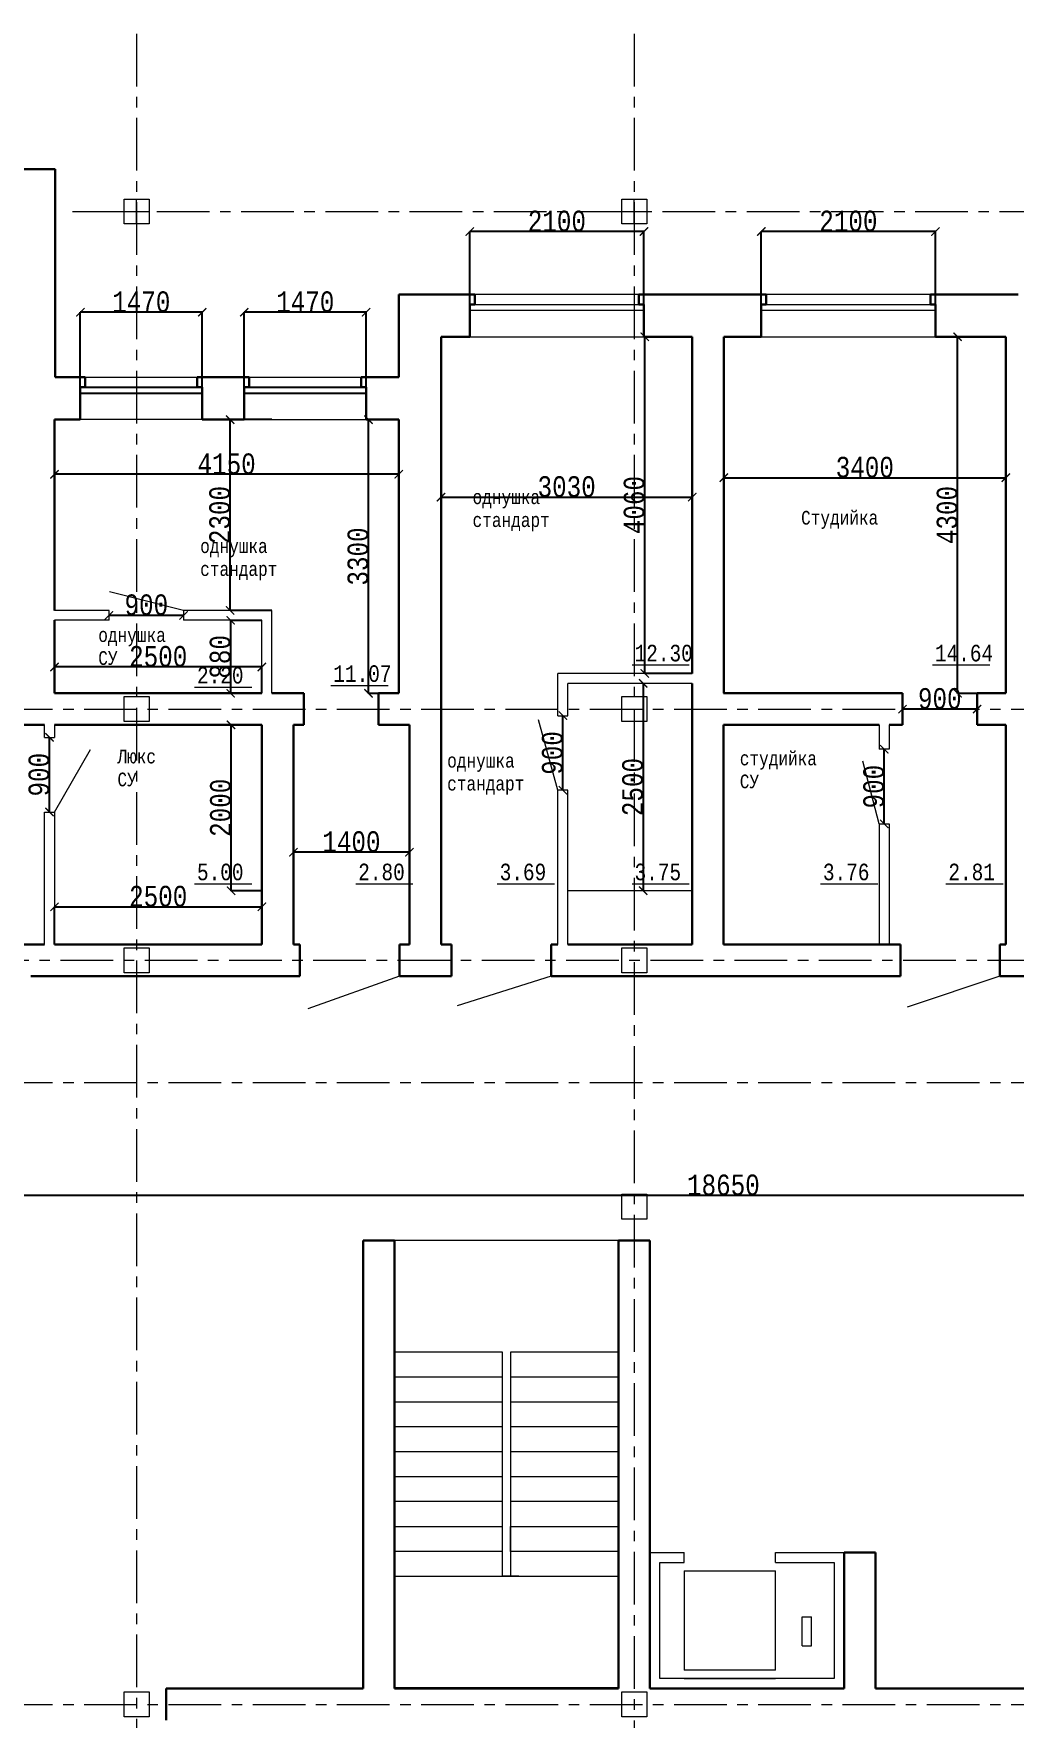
# Model space of a CAD drawing. Header units: millimetres. Extents: x -689206 to 4969298, y -1019800 to 703299.
# Drawn here: x 427789 to 439613, y 682986 to 703299 of the extents above; entities that cross this region are included whole.
import ezdxf

# ---------------------------------------------------------------- set-up
doc = ezdxf.new("R2010")
doc.units = ezdxf.units.MM
doc.linetypes.add('осеваяX2', pattern=[101.6, 63.5, -12.7, 12.7, -12.7])
for name, color, linetype, lineweight in [('несущие', 7, 'Continuous', 30), ('ОКНА', 250, 'Continuous', 20), ('ПЕРЕГОРОДКИ', 252, 'Continuous', 9), ('РАЗМЕРЫ', 7, 'Continuous', 9), ('стены', 7, 'Continuous', 20)]:
    doc.layers.add(name, color=color, linetype=linetype, lineweight=lineweight)
doc.styles.add('Аннотативный', font='isocteur.ttf', dxfattribs={"width": 0.7, "height": 250})
doc.dimstyles.new('Аннотативный', dxfattribs={"dimscale": 0, "dimtxt": 250, "dimasz": 100, "dimexe": 1.25, "dimexo": 0.625, "dimtad": 1, "dimdec": 0, "dimtxsty": 'Аннотативный', "dimblk": 'ARCHTICK', "dimcen": 2.5, "dimadec": 0, "dimazin": 0, "dimtfac": 1, "dimtdec": 0, "dimtmove": 0, "dimatfit": 3, "dimfxl": 1, "dimarcsym": 0})

# ---------------------------------------------------------------- blocks, each defined once
blk = doc.blocks.new('_ArchTick')
at = {"color": 0, "linetype": 'ByBlock', "const_width": 0.15}
blk.add_lwpolyline([(-0.5, -0.5), (0.5, 0.5)], dxfattribs=at)
blk = doc.blocks.new('*D6')
at = {"layer": 'Defpoints', "color": 0, "lineweight": 20, "transparency": 16777216}
for p in [(431826, 698645), (432190, 698645), (432190, 695345)]:
    blk.add_point(p, dxfattribs=at)
at = {"layer": 'стены', "color": 0, "lineweight": -2, "transparency": 16777216}
for p, q in [((432189, 698645), (431824, 698645)), ((431826, 695345), (431826, 698645)), ((432189, 695345), (431824, 695345))]:
    blk.add_line(p, q, dxfattribs=at)
at = {"layer": 'стены', "color": 0, "lineweight": -2, "transparency": 16777216, "xscale": 100, "yscale": 100, "zscale": 100}
for p, rotation in [((431826, 698645), 90), ((431826, 695345), 270)]:
    blk.add_blockref('_ArchTick', p, dxfattribs=dict(at, rotation=rotation))
at = {"layer": 'стены', "color": 0, "transparency": 16777216, "insert": (431700, 696995), "char_height": 250, "attachment_point": 5, "rotation": 90, "style": 'Аннотативный'}
blk.add_mtext('3300', dxfattribs=at)
blk = doc.blocks.new('*D7')
at = {"layer": 'Defpoints', "color": 0, "lineweight": 20, "transparency": 16777216}
for p in [(430158, 698645), (430660, 698645), (430660, 696345)]:
    blk.add_point(p, dxfattribs=at)
at = {"layer": 'стены', "color": 0, "lineweight": -2, "transparency": 16777216}
for p, q in [((430659, 698645), (430157, 698645)), ((430158, 696345), (430158, 698645)), ((430659, 696345), (430157, 696345))]:
    blk.add_line(p, q, dxfattribs=at)
at = {"layer": 'стены', "color": 0, "lineweight": -2, "transparency": 16777216, "xscale": 100, "yscale": 100, "zscale": 100}
for p, rotation in [((430158, 698645), 90), ((430158, 696345), 270)]:
    blk.add_blockref('_ArchTick', p, dxfattribs=dict(at, rotation=rotation))
at = {"layer": 'стены', "color": 0, "transparency": 16777216, "insert": (430033, 697495), "char_height": 250, "attachment_point": 5, "rotation": 90, "style": 'Аннотативный'}
blk.add_mtext('2300', dxfattribs=at)
blk = doc.blocks.new('*D8')
at = {"layer": 'Defpoints', "color": 0, "lineweight": 20, "transparency": 16777216}
for p in [(428040, 698645), (432190, 698645), (428040, 697986)]:
    blk.add_point(p, dxfattribs=at)
at = {"layer": 'стены', "color": 0, "lineweight": -2, "transparency": 16777216}
for p, q in [((428040, 698645), (428040, 697985)), ((432190, 698645), (432190, 697985)), ((432190, 697986), (428040, 697986))]:
    blk.add_line(p, q, dxfattribs=at)
at = {"layer": 'стены', "color": 0, "lineweight": -2, "transparency": 16777216, "xscale": 100, "yscale": 100, "zscale": 100, "rotation": 180}
blk.add_blockref('_ArchTick', (428040, 697986), dxfattribs=at)
at = {"layer": 'стены', "color": 0, "lineweight": -2, "transparency": 16777216, "xscale": 100, "yscale": 100, "zscale": 100}
blk.add_blockref('_ArchTick', (432190, 697986), dxfattribs=at)
at = {"layer": 'стены', "color": 0, "transparency": 16777216, "insert": (430115, 698111), "char_height": 250, "attachment_point": 5, "style": 'Аннотативный'}
blk.add_mtext('4150', dxfattribs=at)
blk = doc.blocks.new('*D9')
at = {"layer": 'Defpoints', "color": 0, "lineweight": 20, "transparency": 16777216}
for p in [(432700, 697711), (435730, 697711), (435730, 697711)]:
    blk.add_point(p, dxfattribs=at)
at = {"layer": 'стены', "color": 0, "lineweight": -2, "transparency": 16777216}
for p, q in [((432700, 697711), (432700, 697712)), ((432700, 697711), (435730, 697711)), ((435730, 697711), (435730, 697712))]:
    blk.add_line(p, q, dxfattribs=at)
at = {"layer": 'стены', "color": 0, "lineweight": -2, "transparency": 16777216, "xscale": 100, "yscale": 100, "zscale": 100, "rotation": 180}
blk.add_blockref('_ArchTick', (432700, 697711), dxfattribs=at)
at = {"layer": 'стены', "color": 0, "lineweight": -2, "transparency": 16777216, "xscale": 100, "yscale": 100, "zscale": 100}
blk.add_blockref('_ArchTick', (435730, 697711), dxfattribs=at)
at = {"layer": 'стены', "color": 0, "transparency": 16777216, "insert": (434215, 697836), "char_height": 250, "attachment_point": 5, "style": 'Аннотативный'}
blk.add_mtext('3030', dxfattribs=at)
blk = doc.blocks.new('*D10')
at = {"layer": 'Defpoints', "color": 0, "lineweight": 20, "transparency": 16777216}
for p in [(435156, 699645), (435730, 699645), (435730, 695585)]:
    blk.add_point(p, dxfattribs=at)
at = {"layer": 'стены', "color": 0, "lineweight": -2, "transparency": 16777216}
for p, q in [((435729, 699645), (435155, 699645)), ((435156, 695585), (435156, 699645)), ((435729, 695585), (435155, 695585))]:
    blk.add_line(p, q, dxfattribs=at)
at = {"layer": 'стены', "color": 0, "lineweight": -2, "transparency": 16777216, "xscale": 100, "yscale": 100, "zscale": 100}
for p, rotation in [((435156, 699645), 90), ((435156, 695585), 270)]:
    blk.add_blockref('_ArchTick', p, dxfattribs=dict(at, rotation=rotation))
at = {"layer": 'стены', "color": 0, "transparency": 16777216, "insert": (435030, 697615), "char_height": 250, "attachment_point": 5, "rotation": 90, "style": 'Аннотативный'}
blk.add_mtext('4060', dxfattribs=at)
blk = doc.blocks.new('*D11')
at = {"layer": 'Defpoints', "color": 0, "lineweight": 20, "transparency": 16777216}
for p in [(435138, 695465), (435138, 692965), (435138, 692965)]:
    blk.add_point(p, dxfattribs=at)
at = {"layer": 'стены', "color": 0, "lineweight": -2, "transparency": 16777216}
for p, q in [((435138, 695465), (435138, 692965)), ((435139, 695465), (435139, 695465)), ((435139, 692965), (435139, 692965))]:
    blk.add_line(p, q, dxfattribs=at)
at = {"layer": 'стены', "color": 0, "lineweight": -2, "transparency": 16777216, "xscale": 100, "yscale": 100, "zscale": 100}
for p, rotation in [((435138, 695465), 90), ((435138, 692965), 270)]:
    blk.add_blockref('_ArchTick', p, dxfattribs=dict(at, rotation=rotation))
at = {"layer": 'стены', "color": 0, "transparency": 16777216, "insert": (435012, 694215), "char_height": 250, "attachment_point": 5, "rotation": 90, "style": 'Аннотативный'}
blk.add_mtext('2500', dxfattribs=at)
blk = doc.blocks.new('*D12')
at = {"layer": 'Defpoints', "color": 0, "lineweight": 20, "transparency": 16777216}
for p in [(430920, 693429), (430920, 692965), (432320, 692965)]:
    blk.add_point(p, dxfattribs=at)
at = {"layer": 'стены', "color": 0, "lineweight": -2, "transparency": 16777216}
for p, q in [((430920, 692966), (430920, 693431)), ((432320, 693429), (430920, 693429)), ((432320, 692966), (432320, 693431))]:
    blk.add_line(p, q, dxfattribs=at)
at = {"layer": 'стены', "color": 0, "lineweight": -2, "transparency": 16777216, "xscale": 100, "yscale": 100, "zscale": 100, "rotation": 180}
blk.add_blockref('_ArchTick', (430920, 693429), dxfattribs=at)
at = {"layer": 'стены', "color": 0, "lineweight": -2, "transparency": 16777216, "xscale": 100, "yscale": 100, "zscale": 100}
blk.add_blockref('_ArchTick', (432320, 693429), dxfattribs=at)
at = {"layer": 'стены', "color": 0, "transparency": 16777216, "insert": (431620, 693555), "char_height": 250, "attachment_point": 5, "style": 'Аннотативный'}
blk.add_mtext('1400', dxfattribs=at)
blk = doc.blocks.new('*D13')
at = {"layer": 'Defpoints', "color": 0, "lineweight": 20, "transparency": 16777216}
for p in [(430168, 694965), (430540, 694965), (430540, 692965)]:
    blk.add_point(p, dxfattribs=at)
at = {"layer": 'стены', "color": 0, "lineweight": -2, "transparency": 16777216}
for p, q in [((430539, 694965), (430167, 694965)), ((430168, 692965), (430168, 694965)), ((430539, 692965), (430167, 692965))]:
    blk.add_line(p, q, dxfattribs=at)
at = {"layer": 'стены', "color": 0, "lineweight": -2, "transparency": 16777216, "xscale": 100, "yscale": 100, "zscale": 100}
for p, rotation in [((430168, 694965), 90), ((430168, 692965), 270)]:
    blk.add_blockref('_ArchTick', p, dxfattribs=dict(at, rotation=rotation))
at = {"layer": 'стены', "color": 0, "transparency": 16777216, "insert": (430042, 693965), "char_height": 250, "attachment_point": 5, "rotation": 90, "style": 'Аннотативный'}
blk.add_mtext('2000', dxfattribs=at)
blk = doc.blocks.new('*D14')
at = {"layer": 'Defpoints', "color": 0, "lineweight": 20, "transparency": 16777216}
for p in [(430164, 696225), (430540, 696225), (430540, 695345)]:
    blk.add_point(p, dxfattribs=at)
at = {"layer": 'стены', "color": 0, "lineweight": -2, "transparency": 16777216}
for p, q in [((430539, 696225), (430162, 696225)), ((430164, 695345), (430164, 696225)), ((430539, 695345), (430162, 695345))]:
    blk.add_line(p, q, dxfattribs=at)
at = {"layer": 'стены', "color": 0, "lineweight": -2, "transparency": 16777216, "xscale": 100, "yscale": 100, "zscale": 100}
for p, rotation in [((430164, 696225), 90), ((430164, 695345), 270)]:
    blk.add_blockref('_ArchTick', p, dxfattribs=dict(at, rotation=rotation))
at = {"layer": 'стены', "color": 0, "transparency": 16777216, "insert": (430038, 695785), "char_height": 250, "attachment_point": 5, "rotation": 90, "style": 'Аннотативный'}
blk.add_mtext('880', dxfattribs=at)
blk = doc.blocks.new('*D15')
at = {"layer": 'Defpoints', "color": 0, "lineweight": 20, "transparency": 16777216}
for p in [(428040, 695663), (428040, 695345), (430540, 695345)]:
    blk.add_point(p, dxfattribs=at)
at = {"layer": 'стены', "color": 0, "lineweight": -2, "transparency": 16777216}
for p, q in [((428040, 695346), (428040, 695665)), ((430540, 695663), (428040, 695663)), ((430540, 695346), (430540, 695665))]:
    blk.add_line(p, q, dxfattribs=at)
at = {"layer": 'стены', "color": 0, "lineweight": -2, "transparency": 16777216, "xscale": 100, "yscale": 100, "zscale": 100, "rotation": 180}
blk.add_blockref('_ArchTick', (428040, 695663), dxfattribs=at)
at = {"layer": 'стены', "color": 0, "lineweight": -2, "transparency": 16777216, "xscale": 100, "yscale": 100, "zscale": 100}
blk.add_blockref('_ArchTick', (430540, 695663), dxfattribs=at)
at = {"layer": 'стены', "color": 0, "transparency": 16777216, "insert": (429290, 695789), "char_height": 250, "attachment_point": 5, "style": 'Аннотативный'}
blk.add_mtext('2500', dxfattribs=at)
blk = doc.blocks.new('*D16')
at = {"layer": 'Defpoints', "color": 0, "lineweight": 20, "transparency": 16777216}
for p in [(436110, 697945), (439510, 697945), (439510, 697945)]:
    blk.add_point(p, dxfattribs=at)
at = {"layer": 'стены', "color": 0, "lineweight": -2, "transparency": 16777216}
for p, q in [((436110, 697945), (439510, 697945)), ((436110, 697944), (436110, 697943)), ((439510, 697945), (439510, 697946))]:
    blk.add_line(p, q, dxfattribs=at)
at = {"layer": 'стены', "color": 0, "lineweight": -2, "transparency": 16777216, "xscale": 100, "yscale": 100, "zscale": 100, "rotation": 180}
blk.add_blockref('_ArchTick', (436110, 697945), dxfattribs=at)
at = {"layer": 'стены', "color": 0, "lineweight": -2, "transparency": 16777216, "xscale": 100, "yscale": 100, "zscale": 100}
blk.add_blockref('_ArchTick', (439510, 697945), dxfattribs=at)
at = {"layer": 'стены', "color": 0, "transparency": 16777216, "insert": (437810, 698070), "char_height": 250, "attachment_point": 5, "style": 'Аннотативный'}
blk.add_mtext('3400', dxfattribs=at)
blk = doc.blocks.new('*D17')
at = {"layer": 'Defpoints', "color": 0, "lineweight": 20, "transparency": 16777216}
for p in [(438929, 699645), (439510, 699645), (439510, 695345)]:
    blk.add_point(p, dxfattribs=at)
at = {"layer": 'стены', "color": 0, "lineweight": -2, "transparency": 16777216}
for p, q in [((439509, 699645), (438928, 699645)), ((438929, 695345), (438929, 699645)), ((439509, 695345), (438928, 695345))]:
    blk.add_line(p, q, dxfattribs=at)
at = {"layer": 'стены', "color": 0, "lineweight": -2, "transparency": 16777216, "xscale": 100, "yscale": 100, "zscale": 100}
for p, rotation in [((438929, 699645), 90), ((438929, 695345), 270)]:
    blk.add_blockref('_ArchTick', p, dxfattribs=dict(at, rotation=rotation))
at = {"layer": 'стены', "color": 0, "transparency": 16777216, "insert": (438804, 697495), "char_height": 250, "attachment_point": 5, "rotation": 90, "style": 'Аннотативный'}
blk.add_mtext('4300', dxfattribs=at)
blk = doc.blocks.new('*D133')
at = {"layer": 'Defpoints', "color": 0, "lineweight": 20, "transparency": 16777216}
for p in [(438264, 695155), (438264, 695155), (439164, 695155)]:
    blk.add_point(p, dxfattribs=at)
at = {"layer": 'стены', "color": 0, "lineweight": -2, "transparency": 16777216}
for p, q in [((438264, 695156), (438264, 695157)), ((439164, 695155), (438264, 695155)), ((439164, 695156), (439164, 695157))]:
    blk.add_line(p, q, dxfattribs=at)
at = {"layer": 'стены', "color": 0, "lineweight": -2, "transparency": 16777216, "xscale": 100, "yscale": 100, "zscale": 100, "rotation": 180}
blk.add_blockref('_ArchTick', (438264, 695155), dxfattribs=at)
at = {"layer": 'стены', "color": 0, "lineweight": -2, "transparency": 16777216, "xscale": 100, "yscale": 100, "zscale": 100}
blk.add_blockref('_ArchTick', (439164, 695155), dxfattribs=at)
at = {"layer": 'стены', "color": 0, "transparency": 16777216, "insert": (438714, 695281), "char_height": 250, "attachment_point": 5, "style": 'Аннотативный'}
blk.add_mtext('900', dxfattribs=at)
blk = doc.blocks.new('*D134')
at = {"layer": 'Defpoints', "color": 0, "lineweight": 20, "transparency": 16777216}
for p in [(438045, 694670), (438045, 694670), (438045, 693770)]:
    blk.add_point(p, dxfattribs=at)
at = {"layer": 'стены', "color": 0, "lineweight": -2, "transparency": 16777216}
for p, q in [((438045, 693770), (438045, 694670)), ((438046, 694670), (438046, 694670)), ((438046, 693770), (438046, 693770))]:
    blk.add_line(p, q, dxfattribs=at)
at = {"layer": 'стены', "color": 0, "lineweight": -2, "transparency": 16777216, "xscale": 100, "yscale": 100, "zscale": 100}
for p, rotation in [((438045, 694670), 90), ((438045, 693770), 270)]:
    blk.add_blockref('_ArchTick', p, dxfattribs=dict(at, rotation=rotation))
at = {"layer": 'стены', "color": 0, "transparency": 16777216, "insert": (437919, 694220), "char_height": 250, "attachment_point": 5, "rotation": 90, "style": 'Аннотативный'}
blk.add_mtext('900', dxfattribs=at)
blk = doc.blocks.new('*D135')
at = {"layer": 'Defpoints', "color": 0, "lineweight": 20, "transparency": 16777216}
for p in [(434170, 695076), (434170, 695076), (434170, 694176)]:
    blk.add_point(p, dxfattribs=at)
at = {"layer": 'стены', "color": 0, "lineweight": -2, "transparency": 16777216}
for p, q in [((434170, 694176), (434170, 695076)), ((434171, 695076), (434171, 695076)), ((434171, 694176), (434171, 694176))]:
    blk.add_line(p, q, dxfattribs=at)
at = {"layer": 'стены', "color": 0, "lineweight": -2, "transparency": 16777216, "xscale": 100, "yscale": 100, "zscale": 100}
for p, rotation in [((434170, 695076), 90), ((434170, 694176), 270)]:
    blk.add_blockref('_ArchTick', p, dxfattribs=dict(at, rotation=rotation))
at = {"layer": 'стены', "color": 0, "transparency": 16777216, "insert": (434044, 694626), "char_height": 250, "attachment_point": 5, "rotation": 90, "style": 'Аннотативный'}
blk.add_mtext('900', dxfattribs=at)
blk = doc.blocks.new('*D136')
at = {"layer": 'Defpoints', "color": 0, "lineweight": 20, "transparency": 16777216}
for p in [(428697, 696285), (428697, 696285), (429597, 696285)]:
    blk.add_point(p, dxfattribs=at)
at = {"layer": 'стены', "color": 0, "lineweight": -2, "transparency": 16777216}
for p, q in [((428697, 696286), (428697, 696287)), ((429597, 696285), (428697, 696285)), ((429597, 696286), (429597, 696287))]:
    blk.add_line(p, q, dxfattribs=at)
at = {"layer": 'стены', "color": 0, "lineweight": -2, "transparency": 16777216, "xscale": 100, "yscale": 100, "zscale": 100, "rotation": 180}
blk.add_blockref('_ArchTick', (428697, 696285), dxfattribs=at)
at = {"layer": 'стены', "color": 0, "lineweight": -2, "transparency": 16777216, "xscale": 100, "yscale": 100, "zscale": 100}
blk.add_blockref('_ArchTick', (429597, 696285), dxfattribs=at)
at = {"layer": 'стены', "color": 0, "transparency": 16777216, "insert": (429147, 696411), "char_height": 250, "attachment_point": 5, "style": 'Аннотативный'}
blk.add_mtext('900', dxfattribs=at)
blk = doc.blocks.new('*D139')
at = {"layer": 'Defpoints', "color": 0, "lineweight": 20, "transparency": 16777216}
for p in [(427980, 694814), (427980, 694814), (427980, 693914)]:
    blk.add_point(p, dxfattribs=at)
at = {"layer": 'стены', "color": 0, "lineweight": -2, "transparency": 16777216}
for p, q in [((427980, 693914), (427980, 694814)), ((427981, 694814), (427981, 694814)), ((427981, 693914), (427981, 693914))]:
    blk.add_line(p, q, dxfattribs=at)
at = {"layer": 'стены', "color": 0, "lineweight": -2, "transparency": 16777216, "xscale": 100, "yscale": 100, "zscale": 100}
for p, rotation in [((427980, 694814), 90), ((427980, 693914), 270)]:
    blk.add_blockref('_ArchTick', p, dxfattribs=dict(at, rotation=rotation))
at = {"layer": 'стены', "color": 0, "transparency": 16777216, "insert": (427854, 694364), "char_height": 250, "attachment_point": 5, "rotation": 90, "style": 'Аннотативный'}
blk.add_mtext('900', dxfattribs=at)
blk = doc.blocks.new('*D219')
at = {"layer": 'Defpoints', "color": 0, "lineweight": 20, "transparency": 16777216}
for p in [(430540, 692771), (428040, 692316), (430540, 692316)]:
    blk.add_point(p, dxfattribs=at)
at = {"layer": 'ПЕРЕГОРОДКИ', "color": 0, "lineweight": -2, "transparency": 16777216}
for p, q in [((428040, 692317), (428040, 692772)), ((428040, 692771), (430540, 692771)), ((430540, 692317), (430540, 692772))]:
    blk.add_line(p, q, dxfattribs=at)
at = {"layer": 'ПЕРЕГОРОДКИ', "color": 0, "lineweight": -2, "transparency": 16777216, "xscale": 100, "yscale": 100, "zscale": 100, "rotation": 180}
blk.add_blockref('_ArchTick', (428040, 692771), dxfattribs=at)
at = {"layer": 'ПЕРЕГОРОДКИ', "color": 0, "lineweight": -2, "transparency": 16777216, "xscale": 100, "yscale": 100, "zscale": 100}
blk.add_blockref('_ArchTick', (430540, 692771), dxfattribs=at)
at = {"layer": 'ПЕРЕГОРОДКИ', "color": 0, "transparency": 16777216, "insert": (429290, 692897), "char_height": 250, "attachment_point": 5, "style": 'Аннотативный'}
blk.add_mtext('2500', dxfattribs=at)
blk = doc.blocks.new('*D324')
at = {"layer": 'Defpoints', "color": 0, "linetype": 'ByBlock', "lineweight": 20, "transparency": 16777216}
for p in [(428351, 699940), (428351, 698645), (429821, 698645)]:
    blk.add_point(p, dxfattribs=at)
at = {"layer": 'РАЗМЕРЫ', "color": 0, "linetype": 'ByBlock', "lineweight": -2, "transparency": 16777216}
for p, q in [((428351, 698646), (428351, 699941)), ((429821, 699940), (428351, 699940)), ((429821, 698646), (429821, 699941))]:
    blk.add_line(p, q, dxfattribs=at)
at = {"layer": 'РАЗМЕРЫ', "color": 0, "linetype": 'ByBlock', "lineweight": -2, "transparency": 16777216, "xscale": 100, "yscale": 100, "zscale": 100, "rotation": 180}
blk.add_blockref('_ArchTick', (428351, 699940), dxfattribs=at)
at = {"layer": 'РАЗМЕРЫ', "color": 0, "linetype": 'ByBlock', "lineweight": -2, "transparency": 16777216, "xscale": 100, "yscale": 100, "zscale": 100}
blk.add_blockref('_ArchTick', (429821, 699940), dxfattribs=at)
at = {"layer": 'РАЗМЕРЫ', "color": 0, "linetype": 'ByBlock', "lineweight": 13, "transparency": 16777216, "insert": (429086, 700065), "char_height": 250, "attachment_point": 5, "style": 'Аннотативный'}
blk.add_mtext('1470', dxfattribs=at)
blk = doc.blocks.new('*D325')
at = {"layer": 'Defpoints', "color": 0, "linetype": 'ByBlock', "lineweight": 20, "transparency": 16777216}
for p in [(430328, 699940), (430328, 698645), (431798, 698645)]:
    blk.add_point(p, dxfattribs=at)
at = {"layer": 'РАЗМЕРЫ', "color": 0, "linetype": 'ByBlock', "lineweight": -2, "transparency": 16777216}
for p, q in [((430328, 698646), (430328, 699941)), ((431798, 699940), (430328, 699940)), ((431798, 698646), (431798, 699941))]:
    blk.add_line(p, q, dxfattribs=at)
at = {"layer": 'РАЗМЕРЫ', "color": 0, "linetype": 'ByBlock', "lineweight": -2, "transparency": 16777216, "xscale": 100, "yscale": 100, "zscale": 100, "rotation": 180}
blk.add_blockref('_ArchTick', (430328, 699940), dxfattribs=at)
at = {"layer": 'РАЗМЕРЫ', "color": 0, "linetype": 'ByBlock', "lineweight": -2, "transparency": 16777216, "xscale": 100, "yscale": 100, "zscale": 100}
blk.add_blockref('_ArchTick', (431798, 699940), dxfattribs=at)
at = {"layer": 'РАЗМЕРЫ', "color": 0, "linetype": 'ByBlock', "lineweight": 13, "transparency": 16777216, "insert": (431063, 700065), "char_height": 250, "attachment_point": 5, "style": 'Аннотативный'}
blk.add_mtext('1470', dxfattribs=at)
blk = doc.blocks.new('*D326')
at = {"layer": 'Defpoints', "color": 0, "linetype": 'ByBlock', "lineweight": 20, "transparency": 16777216}
for p in [(433047, 700913), (433047, 699645), (435147, 699645)]:
    blk.add_point(p, dxfattribs=at)
at = {"layer": 'РАЗМЕРЫ', "color": 0, "linetype": 'ByBlock', "lineweight": -2, "transparency": 16777216}
for p, q in [((433047, 699646), (433047, 700914)), ((435147, 700913), (433047, 700913)), ((435147, 699646), (435147, 700914))]:
    blk.add_line(p, q, dxfattribs=at)
at = {"layer": 'РАЗМЕРЫ', "color": 0, "linetype": 'ByBlock', "lineweight": -2, "transparency": 16777216, "xscale": 100, "yscale": 100, "zscale": 100, "rotation": 180}
blk.add_blockref('_ArchTick', (433047, 700913), dxfattribs=at)
at = {"layer": 'РАЗМЕРЫ', "color": 0, "linetype": 'ByBlock', "lineweight": -2, "transparency": 16777216, "xscale": 100, "yscale": 100, "zscale": 100}
blk.add_blockref('_ArchTick', (435147, 700913), dxfattribs=at)
at = {"layer": 'РАЗМЕРЫ', "color": 0, "linetype": 'ByBlock', "lineweight": 13, "transparency": 16777216, "insert": (434097, 701038), "char_height": 250, "attachment_point": 5, "style": 'Аннотативный'}
blk.add_mtext('2100', dxfattribs=at)
blk = doc.blocks.new('*D327')
at = {"layer": 'Defpoints', "color": 0, "linetype": 'ByBlock', "lineweight": 20, "transparency": 16777216}
for p in [(436562, 700913), (436562, 699645), (438662, 699645)]:
    blk.add_point(p, dxfattribs=at)
at = {"layer": 'РАЗМЕРЫ', "color": 0, "linetype": 'ByBlock', "lineweight": -2, "transparency": 16777216}
for p, q in [((436562, 699646), (436562, 700914)), ((438662, 700913), (436562, 700913)), ((438662, 699646), (438662, 700914))]:
    blk.add_line(p, q, dxfattribs=at)
at = {"layer": 'РАЗМЕРЫ', "color": 0, "linetype": 'ByBlock', "lineweight": -2, "transparency": 16777216, "xscale": 100, "yscale": 100, "zscale": 100, "rotation": 180}
blk.add_blockref('_ArchTick', (436562, 700913), dxfattribs=at)
at = {"layer": 'РАЗМЕРЫ', "color": 0, "linetype": 'ByBlock', "lineweight": -2, "transparency": 16777216, "xscale": 100, "yscale": 100, "zscale": 100}
blk.add_blockref('_ArchTick', (438662, 700913), dxfattribs=at)
at = {"layer": 'РАЗМЕРЫ', "color": 0, "linetype": 'ByBlock', "lineweight": 13, "transparency": 16777216, "insert": (437612, 701038), "char_height": 250, "attachment_point": 5, "style": 'Аннотативный'}
blk.add_mtext('2100', dxfattribs=at)
blk = doc.blocks.new('*D481')
at = {"layer": 'Defpoints', "color": 0, "linetype": 'ByBlock', "lineweight": 20, "transparency": 16777216}
for p in [(426780, 689290), (426780, 689290), (445430, 689294)]:
    blk.add_point(p, dxfattribs=at)
at = {"layer": 'РАЗМЕРЫ', "color": 0, "linetype": 'ByBlock', "lineweight": -2, "transparency": 16777216}
for p, q in [((426780, 689291), (426780, 689292)), ((445430, 689290), (426780, 689290)), ((445430, 689293), (445430, 689289))]:
    blk.add_line(p, q, dxfattribs=at)
at = {"layer": 'РАЗМЕРЫ', "color": 0, "linetype": 'ByBlock', "lineweight": -2, "transparency": 16777216, "xscale": 100, "yscale": 100, "zscale": 100, "rotation": 180}
blk.add_blockref('_ArchTick', (426780, 689290), dxfattribs=at)
at = {"layer": 'РАЗМЕРЫ', "color": 0, "linetype": 'ByBlock', "lineweight": -2, "transparency": 16777216, "xscale": 100, "yscale": 100, "zscale": 100}
blk.add_blockref('_ArchTick', (445430, 689290), dxfattribs=at)
at = {"layer": 'РАЗМЕРЫ', "color": 0, "linetype": 'ByBlock', "lineweight": 25, "transparency": 16777216, "insert": (436105, 689416), "char_height": 250, "attachment_point": 5, "style": 'Аннотативный'}
blk.add_mtext('18650', dxfattribs=at)

msp = doc.modelspace()

# ---------------------------------------------------------------- linework, layer by layer
at = {"layer": 'несущие', "color": 0}
for p, q in [((430540.1, 692965.4), (430540.1, 692316)), ((430920.1, 692965.4), (430920.1, 692316)), ((432320.1, 692965.4), (432320.1, 692316)), ((439510.1, 692965.4), (439510.1, 692316)), ((427554.7, 692316), (427920.1, 692316)), ((428040.1, 692316), (430540.1, 692316)), ((430920.1, 692316), (430998.8, 692316)), ((430998.8, 692316), (430998.8, 691936)), ((432198.8, 692316), (432198.8, 691936)), ((432198.8, 692316), (432320.1, 692316)), ((432700.1, 692316), (432828.5, 692316)), ((432828.5, 692316), (432828.5, 691936)), ((434028.5, 692316), (434110.1, 692316)), ((434230.1, 692316), (435730.1, 692316)), ((436105.1, 692316), (438239.8, 692316)), ((438239.8, 692316), (438239.8, 691936)), ((439439.8, 692316), (439439.8, 691936)), ((439439.8, 692316), (439510.1, 692316)), ((430998.8, 691936), (427752.6, 691936))]:
    msp.add_line(p, q, dxfattribs=at)
at = {"layer": 'несущие'}
for p, q in [((431760, 683345.4), (431760, 688749.1)), ((431760, 688749.1), (432140, 688749.1)), ((432140, 683349.1), (432140, 688749.1)), ((434840, 688749.1), (434840, 683345.4)), ((435220, 688749.1), (434840, 688749.1)), ((435220, 683345.4), (435220, 688749.1)), ((437940, 684985.4), (437560, 684985.4)), ((437560, 684985.4), (437560, 683345.4)), ((437940, 683345.4), (437940, 684985.4)), ((429384.2, 682965.3), (429384.2, 683345.4)), ((429384.2, 683345.4), (431760, 683345.4)), ((432140, 683345.4), (432140, 683349.1)), ((432140, 683349.1), (432140, 683345.4)), ((434840, 683349.1), (432140, 683349.1)), ((432140, 683345.4), (434840, 683345.4)), ((435220, 683345.4), (437560, 683345.4)), ((437940, 683345.4), (438300, 683345.4)), ((438300, 683345.4), (440320, 683345.4))]:
    msp.add_line(p, q, dxfattribs=at)
at = {"layer": 'ОКНА'}
for p, q in [((433106.5, 700035.4), (435086.5, 700035.4)), ((436621.9, 700035.4), (438601.9, 700035.4)), ((433046.5, 699965.4), (435146.5, 699965.4)), ((436561.9, 699965.4), (438661.9, 699965.4))]:
    msp.add_line(p, q, dxfattribs=at)
at = {"layer": 'РАЗМЕРЫ', "lineweight": 30}
for p, q in [((433046.5, 700035.4), (433106.5, 700035.4)), ((433106.5, 700035.4), (433106.5, 700155.4)), ((433106.5, 700155.4), (433106.5, 700035.4)), ((435086.5, 700035.4), (435086.5, 700155.4)), ((435146.5, 700035.4), (435086.5, 700035.4)), ((436561.9, 700035.4), (436621.9, 700035.4)), ((436621.9, 700035.4), (436621.9, 700155.4)), ((436621.9, 700155.4), (436621.9, 700035.4)), ((438601.9, 700035.4), (438601.9, 700155.4)), ((438661.9, 700035.4), (438601.9, 700035.4))]:
    msp.add_line(p, q, dxfattribs=at)
at = {"layer": 'РАЗМЕРЫ'}
for p, q in [((435086.5, 700155.4), (433106.5, 700155.4)), ((438601.9, 700155.4), (436621.9, 700155.4)), ((433046.5, 699645.4), (435155.9, 699645.4)), ((436561.9, 699645.4), (438661.9, 699645.4)), ((428410.8, 699155.4), (429760.8, 699155.4)), ((430387.6, 699155.4), (431737.6, 699155.4)), ((429820.8, 698645.4), (428350.8, 698645.4)), ((430327.6, 698645.4), (431797.6, 698645.4)), ((434840, 688749.1), (432140, 688749.1)), ((432140, 688749.1), (432140, 687399.1)), ((434840, 687399.1), (434840, 688749.1)), ((432140, 687399.1), (432140, 684699.1)), ((433440, 687399.1), (432140, 687399.1)), ((433440, 684699.1), (433440, 687399.1)), ((434840, 687399.1), (433540, 687399.1)), ((433540, 687399.1), (433540, 687099.1)), ((434840, 687099.1), (434840, 687399.1)), ((433440, 687099.1), (432140, 687099.1)), ((434840, 687099.1), (433540, 687099.1)), ((433540, 687099.1), (433540, 686799.1)), ((434840, 686799.1), (434840, 687099.1)), ((433440, 686799.1), (432140, 686799.1)), ((434840, 686799.1), (433540, 686799.1)), ((433540, 686799.1), (433540, 686499.1)), ((434840, 686499.1), (434840, 686799.1)), ((433440, 686499.1), (432140, 686499.1)), ((434840, 686499.1), (433540, 686499.1)), ((433540, 686499.1), (433540, 686199.1)), ((434840, 686199.1), (434840, 686499.1)), ((433440, 686199.1), (432140, 686199.1)), ((434840, 686199.1), (433540, 686199.1)), ((433540, 686199.1), (433540, 685899.1)), ((434840, 685899.1), (434840, 686199.1)), ((433440, 685899.1), (432140, 685899.1)), ((433540, 685899.1), (433540, 684699.1)), ((434840, 685899.1), (433540, 685899.1)), ((434840, 684699.1), (434840, 685899.1)), ((433440, 685599.1), (432140, 685599.1)), ((434840, 685599.1), (433540, 685599.1)), ((434840, 685299.1), (434840, 685599.1)), ((432140, 685299.1), (433440, 685299.1)), ((433540, 684999.1), (433540, 685299.1)), ((433540, 685299.1), (434840, 685299.1)), ((433440, 684999.1), (432140, 684999.1)), ((434840, 684999.1), (433540, 684999.1)), ((434840, 684699.1), (434840, 684999.1)), ((435220, 684985.4), (435633.1, 684985.4)), ((435220, 684865.4), (435220, 684985.4)), ((435633.1, 684865.4), (435633.1, 684985.4)), ((436733.1, 684985.4), (437560, 684985.4)), ((436733.1, 684865.4), (436733.1, 684985.4)), ((437560, 684985.4), (437560, 683465.4)), ((435220, 683345.4), (435220, 684865.4)), ((435340, 683465.4), (435340, 684865.4)), ((435340, 684865.4), (435633.1, 684865.4)), ((435633.1, 684765.6), (435633.1, 683565.4)), ((435633.1, 684765.6), (436733.1, 684765.6)), ((436733.1, 684865.4), (437440, 684865.4)), ((436733.1, 683565.4), (436733.1, 684765.6)), ((437440, 684865.4), (437440, 683465.4)), ((432140, 683499.1), (432140, 684699.1)), ((432140, 684699.1), (434840, 684699.1)), ((433540, 684699.1), (433440, 684699.1)), ((433640, 684699.1), (433540, 684699.1)), ((434840, 684699.1), (434840, 683499.1)), ((434840, 684699.1), (434840, 683349.1)), ((437055.9, 684208), (437165.9, 684208)), ((437055.9, 683861.8), (437055.9, 684208)), ((437165.9, 683861.8), (437165.9, 684208)), ((437055.9, 683861.8), (437165.9, 683861.8)), ((436733.1, 683565.4), (435633.1, 683565.4)), ((432140, 683349.1), (432140, 683499.1)), ((434840, 683349.1), (432140, 683349.1)), ((435340, 683345.4), (435220, 683345.4)), ((437440, 683465.4), (435340, 683465.4)), ((437560, 683345.4), (435340, 683345.4)), ((435633.1, 683465.4), (436733.1, 683465.4)), ((437560, 683465.4), (437560, 683345.4))]:
    msp.add_line(p, q, dxfattribs=at)
at = {"layer": 'РАЗМЕРЫ', "color": 114, "true_color": 0x139b48}
for p, q in [((435004.8, 695687.5), (435694, 695687.5)), ((438626.5, 695687.5), (439315.8, 695687.5)), ((429728.4, 695420.9), (430417.7, 695420.9)), ((431372.5, 695440.2), (432061.8, 695440.2)), ((429728.4, 693048.3), (430417.7, 693048.3)), ((431672.6, 693048.3), (432361.8, 693048.3)), ((433378.4, 693048.3), (434067.6, 693048.3)), ((435004.8, 693048.3), (435694, 693048.3)), ((437275.9, 693048.3), (437965.2, 693048.3)), ((438788.5, 693048.3), (439477.8, 693048.3))]:
    msp.add_line(p, q, dxfattribs=at)
at = {"layer": 'стены', "color": 1, "linetype": 'осеваяX2', "lineweight": 15, "ltscale": 10}
for p, q in [((429030, 703298.9), (429030, 659151.4)), ((435030, 703298.9), (435030, 695305.4)), ((428258.1, 701153.4), (477180, 701153.4)), ((405030, 695153.4), (477180, 695153.4)), ((435030, 695153.4), (435030, 659151.4)), ((404744.4, 692126), (476894.4, 692126)), ((405030, 690653.4), (477180, 690653.4)), ((405030, 683153.4), (477180, 683153.4))]:
    msp.add_line(p, q, dxfattribs=at)
at = {"layer": 'стены', "lineweight": 30}
for p, q in [((427146.4, 701663.4), (428048.1, 701663.4)), ((428048.1, 701663.4), (428048.1, 699155.4)), ((432190.1, 700155.4), (433106.5, 700155.4)), ((432190.1, 700155.4), (432190.1, 699155.4)), ((433046.5, 699645.4), (433046.5, 700035.4)), ((435086.5, 700155.4), (436621.9, 700155.4)), ((435146.5, 700035.4), (435146.5, 699645.4)), ((436561.9, 699645.4), (436561.9, 700035.4)), ((438601.9, 700155.4), (439660.1, 700155.4)), ((438661.9, 700035.4), (438661.9, 699645.4)), ((432700.1, 699645.4), (432700.1, 692316)), ((432700.1, 699645.4), (433046.5, 699645.4)), ((435146.5, 699645.4), (435730.1, 699645.4)), ((435730.1, 699645.4), (435730.1, 695585.4)), ((436110.1, 699645.4), (436561.9, 699645.4)), ((436110.1, 699645.4), (436110.1, 695345.4)), ((438661.9, 699645.4), (439510.1, 699645.4)), ((439510.1, 695345.4), (439510.1, 699645.4)), ((428048.1, 699155.4), (428410.8, 699155.4)), ((428350.8, 699035.4), (428410.8, 699035.4)), ((428350.8, 699035.4), (428350.8, 698645.4)), ((428410.8, 699035.4), (428410.8, 699155.4)), ((429760.8, 699035.4), (429760.8, 699155.4)), ((429760.8, 699155.4), (430387.6, 699155.4)), ((429760.8, 699035.4), (429820.8, 699035.4)), ((429820.8, 699035.4), (429820.8, 698645.4)), ((429820.8, 699035.4), (429820.8, 698645.4)), ((430327.6, 699035.4), (430387.6, 699035.4)), ((430327.6, 699035.4), (430327.6, 698645.4)), ((430387.6, 699035.4), (430387.6, 699155.4)), ((431737.6, 699035.4), (431737.6, 699155.4)), ((431737.6, 699155.4), (432190.1, 699155.4)), ((431737.6, 699035.4), (431797.6, 699035.4)), ((431797.6, 699035.4), (431797.6, 698645.4)), ((428040.1, 696345.4), (428040.1, 698645.4)), ((428040.1, 698645.4), (428350.8, 698645.4)), ((429820.8, 698645.4), (430327.6, 698645.4)), ((431797.6, 698645.4), (432190.1, 698645.4)), ((432190.1, 698645.4), (432190.1, 695345.4)), ((428040.1, 695345.4), (428040.1, 696225.4)), ((430540.1, 695345.4), (428040.1, 695345.4)), ((431046.5, 695345.4), (430660.1, 695345.4)), ((431046.5, 694965.4), (431046.5, 695345.4)), ((432040.1, 695345.4), (431946.5, 695345.4)), ((431946.5, 695345.4), (431946.5, 694965.4)), ((432040.1, 695345.4), (432190.1, 695345.4)), ((435730.1, 695465.4), (435730.1, 692965.4)), ((435730.1, 692316), (435730.1, 695465.4)), ((436105.1, 695345.4), (438263.7, 695345.4)), ((438263.7, 695345.4), (438263.7, 694965.4)), ((439163.7, 695345.4), (439510.1, 695345.4)), ((439163.7, 694965.4), (439163.7, 695345.4)), ((427650.1, 694965.4), (427920.1, 694965.4)), ((430540.1, 694965.4), (428040.1, 694965.4)), ((428040.1, 694965.4), (430168.1, 694965.4)), ((430540.1, 692965.4), (430540.1, 694965.4)), ((431046.5, 694965.4), (430920.1, 694965.4)), ((430920.1, 692965.4), (430920.1, 694965.4)), ((430920.1, 694965.4), (430920.1, 693565.4)), ((430920.1, 694965.4), (431046.5, 694965.4)), ((432320.1, 694965.4), (431946.5, 694965.4)), ((431946.5, 694965.4), (432320.1, 694965.4)), ((432320.1, 694965.4), (432320.1, 692965.4)), ((436105.1, 694965.4), (436105.1, 692316)), ((436105.1, 694965.4), (437985.1, 694965.4)), ((438105.1, 694965.4), (438263.7, 694965.4)), ((439163.7, 694965.4), (439510.1, 694965.4)), ((439510.1, 692965.4), (439510.1, 694965.4)), ((430540.1, 692316), (428040.1, 692316)), ((428040.1, 692316), (430450.1, 692316)), ((434028.5, 691936), (434028.5, 692316)), ((428200.8, 691936), (430998.8, 691936)), ((432198.8, 691936), (432828.5, 691936)), ((434028.5, 691936), (438239.8, 691936)), ((439439.8, 691936), (439958, 691936))]:
    msp.add_line(p, q, dxfattribs=at)
at = {"layer": 'стены'}
for p, q in [((429030, 701005.4), (429030, 701305.4)), ((435030, 701005.4), (435030, 701305.4)), ((428880, 701155.4), (429180, 701155.4)), ((434880, 701155.4), (435180, 701155.4)), ((429597, 696345.4), (428704.8, 696568.3)), ((428697, 696345.4), (428040.1, 696345.4)), ((428697, 696225.4), (428697, 696345.4)), ((430660.1, 696345.4), (429597, 696345.4)), ((429597, 696345.4), (429597, 696225.4)), ((430660.1, 695345.4), (430660.1, 696345.4)), ((428697, 696225.4), (428040.1, 696225.4)), ((430540.1, 696225.4), (429597, 696225.4)), ((430540.1, 695345.4), (430540.1, 696225.4)), ((430540.1, 695345.4), (430540.1, 695745.4)), ((434110.1, 695075.6), (434110.1, 695585.4)), ((435730.1, 695585.4), (434110.1, 695585.4)), ((434110.1, 695075.6), (434110.1, 695462.7)), ((434230.1, 695075.6), (434230.1, 695465.4)), ((435730.1, 695465.4), (434230.1, 695465.4)), ((435730.1, 695153.4), (435730.1, 695145.4)), ((427920.1, 694965.4), (427668.1, 694965.4)), ((427920.1, 694814.1), (427920.1, 694965.4)), ((428040.1, 694965.4), (428040.1, 694814.1)), ((434110.1, 694175.6), (433873.9, 695025.5)), ((434110.1, 695075.6), (434230.1, 695075.6)), ((436105.1, 694965.4), (437985.1, 694965.4)), ((437985.1, 694965.4), (437985.1, 694670.2)), ((438105.1, 694965.4), (438105.1, 694670.2)), ((427920.1, 694814.1), (428040.1, 694814.1)), ((428040.1, 693914.1), (428474.1, 694665.9)), ((437985.1, 693770.2), (437785.6, 694528.7)), ((438105.1, 694670.2), (437985.1, 694670.2)), ((434110.1, 692316), (434110.1, 694175.6)), ((434230.1, 694175.6), (434110.1, 694175.6)), ((434230.1, 692316), (434230.1, 694175.6)), ((427920.1, 692845.4), (427920.1, 693914.1)), ((427920.1, 693914.1), (428040.1, 693914.1)), ((427920.1, 692316), (427920.1, 693914.1)), ((428040.1, 693914.1), (428040.1, 692965.4)), ((428040.1, 693914.1), (428040.1, 692316)), ((437985.1, 693770.2), (437985.1, 692316)), ((437985.1, 693770.2), (438105.1, 693770.2)), ((438105.1, 693770.2), (438105.1, 692316)), ((435730.1, 692965.4), (434230.1, 692965.4)), ((432198.8, 691936), (431094, 691539.3)), ((434028.5, 691936), (432893.1, 691575.9)), ((439439.8, 691936), (438319.9, 691560.4))]:
    msp.add_line(p, q, dxfattribs=at)
at = {"layer": 'стены', "lineweight": 25}
for p, q in [((428350.8, 698965.4), (429820.8, 698965.4)), ((428410.8, 699035.4), (429760.8, 699035.4)), ((430327.6, 698965.4), (431797.6, 698965.4)), ((430387.6, 699035.4), (431737.6, 699035.4))]:
    msp.add_line(p, q, dxfattribs=at)
at = {"layer": 'стены', "color": 4, "lineweight": 25}
msp.add_line((431797.6, 699035.4), (431797.6, 698645.4), dxfattribs=at)
at = {"layer": 'стены', "color": 240, "true_color": 0xed1f24}
for points in [[(428880, 701305.4), (429180, 701305.4), (429180, 701005.4), (428880, 701005.4)], [(434880, 701305.4), (435180, 701305.4), (435180, 701005.4), (434880, 701005.4)], [(428880, 695305.4), (429180, 695305.4), (429180, 695005.4), (428880, 695005.4)], [(434880, 695305.4), (435180, 695305.4), (435180, 695005.4), (434880, 695005.4)], [(428880, 692276), (429180, 692276), (429180, 691976), (428880, 691976)], [(434880, 692276), (435180, 692276), (435180, 691976), (434880, 691976)], [(434880, 689305.4), (435180, 689305.4), (435180, 689005.4), (434880, 689005.4)], [(428880, 683305.4), (429180, 683305.4), (429180, 683005.4), (428880, 683005.4)], [(434880, 683305.4), (435180, 683305.4), (435180, 683005.4), (434880, 683005.4)]]:
    msp.add_lwpolyline(points, close=True, dxfattribs=at)

# ---------------------------------------------------------------- texts
at = {"char_height": 165.8, "width": 766.271, "attachment_point": 1, "style": 'Аннотативный'}
for s, insert in [('однушка \\Pстандарт', (433080.6, 697793)), ('Студийка', (437041.8, 697545.3)), ('однушка \\Pстандарт', (429796.3, 697202.8)), ('однушка\\PСУ', (428567.6, 696130.2)), ('Люкс\\PСУ', (428798.5, 694666.1)), ('однушка \\Pстандарт', (432774.4, 694615.8)), ('студийка\\PСУ', (436302.7, 694642.7))]:
    msp.add_mtext(s, dxfattribs=dict(at, insert=insert))
at = {"layer": 'РАЗМЕРЫ', "color": 114, "true_color": 0x139b48, "char_height": 200, "width": 656.117, "attachment_point": 1, "style": 'Аннотативный'}
for s, insert in [('12.30', (435034.1, 695930.4)), ('14.64', (438655.8, 695930.4)), ('2.20', (429757.7, 695663.8)), ('11.07', (431401.8, 695683)), ('5.00', (429757.7, 693291.2)), ('2.80', (431701.8, 693291.2)), ('3.69', (433407.6, 693291.2)), ('3.75', (435034.1, 693291.2)), ('3.76', (437305.2, 693291.2)), ('2.81', (438817.8, 693291.2))]:
    msp.add_mtext(s, dxfattribs=dict(at, insert=insert))

# ---------------------------------------------------------------- dimensions: what is measured, and where the dimension line sits
at = {"layer": 'ПЕРЕГОРОДКИ', "color": 0}
dim = msp.add_aligned_dim(p1=(428040.1, 692316), p2=(430540.1, 692316), distance=455, dimstyle='Аннотативный', dxfattribs=at)
dim.commit()
dim.dimension.update_dxf_attribs({"geometry": '*D219', "text_midpoint": (429290.1, 692896.6)})
at = {"layer": 'РАЗМЕРЫ', "linetype": 'ByBlock', "lineweight": 13}
for base, p1, p2, picture, middle in [((433046.5, 700912.8), (435146.5, 699645.4), (433046.5, 699645.4), '*D326', (434096.5, 701038.4)), ((436561.9, 700912.8), (438661.9, 699645.4), (436561.9, 699645.4), '*D327', (437611.9, 701038.4)), ((428350.8, 699939.6), (429820.8, 698645.4), (428350.8, 698645.4), '*D324', (429085.8, 700065.2)), ((430327.6, 699939.6), (431797.6, 698645.4), (430327.6, 698645.4), '*D325', (431062.6, 700065.2))]:
    dim = msp.add_linear_dim(base=base, p1=p1, p2=p2, dimstyle='Аннотативный', dxfattribs=at)
    dim.commit()
    dim.dimension.update_dxf_attribs({"geometry": picture, "text_midpoint": middle})
at = {"layer": 'РАЗМЕРЫ', "linetype": 'ByBlock', "lineweight": 25}
dim = msp.add_linear_dim(base=(426780, 689290.5), p1=(445429.8, 689293.8), p2=(426780, 689290.5), dimstyle='Аннотативный', dxfattribs=at)
dim.commit()
dim.dimension.update_dxf_attribs({"geometry": '*D481', "text_midpoint": (436104.9, 689416.1)})
at = {"layer": 'стены'}
for p1, p2, distance, picture, middle in [((435730.1, 695585.4), (435730.1, 699645.4), 574.1, '*D10', (435030.3, 697615.4)), ((439510.1, 695345.4), (439510.1, 699645.4), 580.9, '*D17', (438803.6, 697495.4)), ((432190.1, 698645.4), (428040.1, 698645.4), 659.7, '*D8', (430115.1, 698111.4)), ((432190.1, 695345.4), (432190.1, 698645.4), 364.4, '*D6', (431700, 696995.4)), ((436110.1, 697944.7), (439510.1, 697944.7), 0, '*D16', (437810.1, 698070.3)), ((432700.1, 697710.6), (435730.1, 697710.6), 0, '*D9', (434215.1, 697836.2)), ((429597, 696285.4), (428697, 696285.4), 0, '*D136', (429147, 696411.1)), ((430540.1, 695345.4), (430540.1, 696225.4), 376.3, '*D14', (430038.1, 695785.4)), ((430540.1, 695345.4), (428040.1, 695345.4), -318, '*D15', (429290.1, 695789)), ((435138, 695465.4), (435138, 692965.4), 0, '*D11', (435012.4, 694215.4)), ((439163.7, 695155.4), (438263.7, 695155.4), 0, '*D133', (438713.7, 695281.1)), ((434170.1, 694175.6), (434170.1, 695075.6), 0, '*D135', (434044.4, 694625.6)), ((430540.1, 692965.4), (430540.1, 694965.4), 372, '*D13', (430042.4, 693965.4)), ((427980.1, 693914.1), (427980.1, 694814.1), 0, '*D139', (427854.4, 694364.1)), ((438045.1, 693770.2), (438045.1, 694670.2), 0, '*D134', (437919.4, 694220.2)), ((432320.1, 692965.4), (430920.1, 692965.4), -463.9, '*D12', (431620.1, 693555))]:
    dim = msp.add_aligned_dim(p1=p1, p2=p2, distance=distance, dimstyle='Аннотативный', dxfattribs=at)
    dim.commit()
    dim.dimension.update_dxf_attribs({"geometry": picture, "text_midpoint": middle})
dim = msp.add_linear_dim(base=(430158.5, 698645.4), p1=(430660.1, 696345.4), p2=(430660.1, 698645.4), angle=90, dimstyle='Аннотативный', dxfattribs=at)
dim.commit()
dim.dimension.update_dxf_attribs({"geometry": '*D7', "text_midpoint": (430158.5, 697495.4), "dimtype": 161})

doc.saveas('drawing.dxf')
